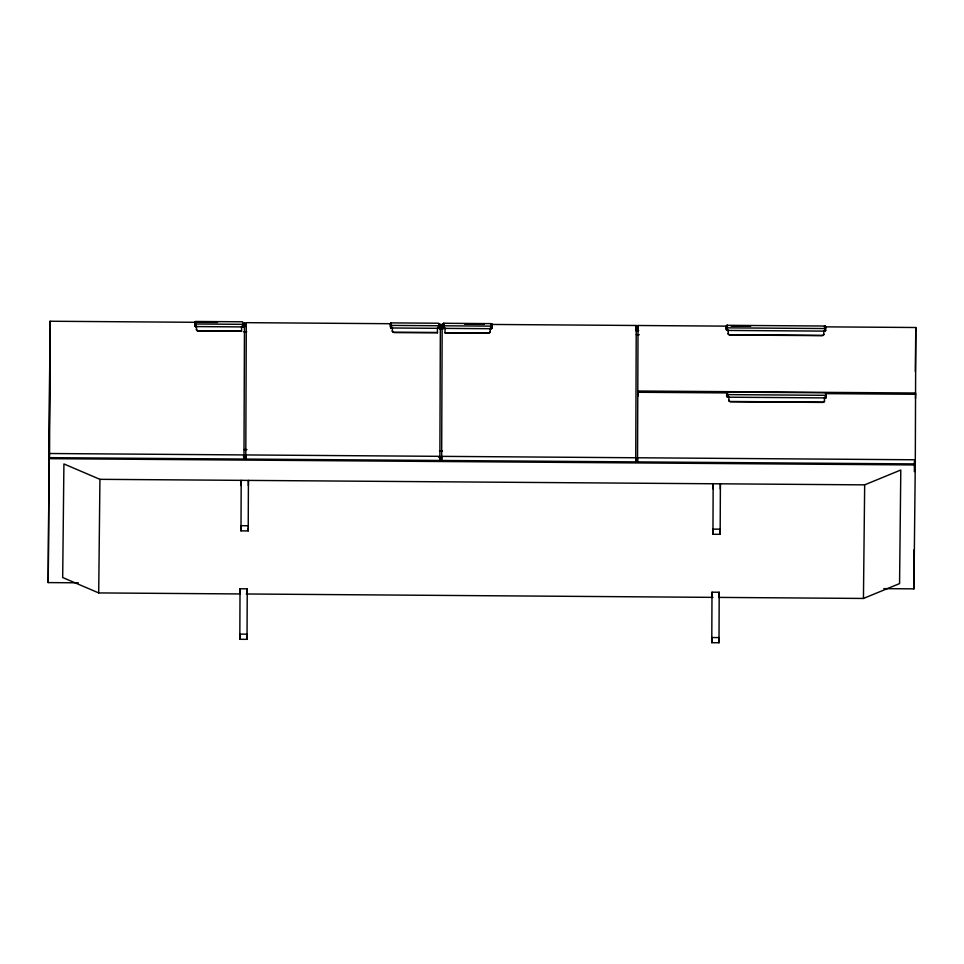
<?xml version="1.0" encoding="UTF-8"?>
<svg xmlns="http://www.w3.org/2000/svg" width="964" height="964" viewBox="0 0 964 964"><rect width="100%" height="100%" fill="white"/><g stroke="black" fill="none" stroke-linecap="round" stroke-linejoin="round"><path stroke-width="1.45" d="M78.313 582.81L48.2 582.593L49.995 326.41M48.2 582.593L50.056 321.241L217.563 322.458M49.598 453.514L244.025 454.924L243.976 459.057L49.55 457.647L50.056 321.241M196.487 329.616L196.487 329.351A2.169 1.506 0.6 0 0 198.644 330.881L241.578 331.194L198.644 331.134A2.169 1.506 0.6 0 1 196.487 329.616L196.499 325.977M239.819 639.289L240.024 588.775L247.242 588.823L247.025 639.337L239.819 639.289L239.867 634.119L247.085 634.179L247.025 639.337M241.566 331.447L241.59 326.41M248.363 485.555L248.411 480.397L248.206 530.911L240.988 530.863L241.205 480.349L241.145 485.507M243.422 323.711L242.53 321.807L195.632 321.47L194.728 322.097L195.62 323.988L242.518 324.326C244.254 322.868 244.193 326.856 242.494 326.917L195.596 326.579L194.692 325.94L195.258 324.097M243.976 459.057L244.482 322.651L244.446 326.784M245.784 459.069L245.832 454.936L439.897 456.334L439.861 460.467L245.784 459.069L246.29 322.663L390.721 323.711M248.206 530.911L248.206 527.983M392.36 331.026L392.36 330.773A2.169 1.506 0.6 0 0 394.517 332.303L437.451 332.604L394.517 332.556A2.169 1.506 0.6 0 1 392.36 331.026L392.372 327.399M437.451 332.869L437.463 327.832M439.861 460.467L440.367 324.073L440.319 328.194M491.809 324.446L636.24 325.483L635.734 461.889L441.657 460.479L442.163 324.085L442.127 328.218M445.019 332.917L487.953 332.978A2.169 1.506 0.6 0 0 490.122 331.471L490.122 331.737A2.169 1.506 0.6 0 1 487.953 333.231L445.019 332.917L445.043 327.881M490.122 331.737L490.134 328.109M635.734 461.889L635.746 458.876M824.22 326.844L915.8 327.507L915.294 463.913L637.529 461.901L638.035 325.495L726.627 326.145M711.781 642.699L711.998 592.185L719.204 592.245L718.999 642.759L711.781 642.699L711.842 637.541L719.048 637.59L718.999 642.759M712.95 534.273L713.011 529.116L720.229 529.164L720.168 534.321L712.95 534.273L713.167 483.759L713.107 488.929M720.168 534.321L720.385 483.82L720.325 488.977M728.194 333.713L728.194 333.448A1.808 1.265 0.6 0 0 730.001 334.725L821.979 335.388A1.808 1.265 0.6 0 0 823.786 334.147L823.786 334.4A1.808 1.265 0.6 0 1 821.979 335.653L730.001 334.978A1.808 1.265 0.6 0 1 728.194 333.713L728.206 329.929M728.868 400.482L728.868 400.229A1.808 1.265 0.6 0 0 730.664 401.494L822.654 402.157A1.808 1.265 0.6 0 0 824.461 400.916L824.461 401.169A1.808 1.265 0.6 0 1 822.654 402.422L730.664 401.759A1.808 1.265 0.6 0 1 728.868 400.482L728.88 396.698M823.786 334.4L823.798 330.628M824.461 401.169L824.473 397.397M883.831 588.643L913.944 588.859L914.077 549.781M914.354 471.625L914.39 461.105M913.944 588.859L915.306 460.937M98.702 592.92L99.931 479.325L63.913 463.949L62.684 577.532L98.702 592.92L240.217 593.945M194.728 326.097L194.8 321.856M194.885 326.326L194.921 321.711M195.053 326.435L195.186 321.554M195.246 326.519L195.174 323.904M195.367 326.555L195.391 323.964M195.596 326.579L195.62 323.988M242.494 326.917L242.518 324.326M242.723 326.892L242.747 324.314L242.832 326.868M239.976 593.932L240.024 588.775M242.94 326.832L243.157 324.157M240.988 530.863L241.036 525.693L248.254 525.742M243.205 326.676L243.35 323.952M246.242 326.796L246.29 322.663M247.182 593.993L247.242 588.823M439.09 326.061L439.235 327.868L438.367 328.326L391.468 327.989C389.552 327.905 389.733 322.952 391.505 322.892L438.403 323.229L439.295 325.121L438.391 325.748L391.505 325.41L390.625 324.94L390.794 323.133M390.926 327.856L390.866 323.073M391.047 325.326L391.131 327.941L391.264 325.386M391.468 327.989L391.505 325.41M438.367 328.326L438.391 325.748M438.596 328.314L438.849 325.663M438.813 328.254L438.945 325.627M439.006 328.146L439.186 323.555M439.198 327.953L439.235 323.627M441.657 460.479L441.705 456.358L635.77 457.755M491.387 326.242L491.941 328.085L491.038 328.712L444.139 328.375C442.235 328.278 442.271 323.35 444.175 323.277L491.074 323.615L491.965 325.507L491.062 326.133L444.163 325.796L443.332 325.398L443.392 323.579M443.5 328.182L443.536 323.446M443.681 328.29L443.717 323.35M443.898 328.35L443.826 323.314M444.139 328.375L444.163 325.796M491.038 328.712L491.062 326.133M491.303 323.639L491.266 328.688L491.519 323.699M491.58 328.591L491.616 323.747M491.809 328.399L491.845 323.928M636.192 329.616L636.24 325.483M637.999 329.628L638.035 325.495M637.758 396.397L637.807 391.01L915.571 393.011L915.523 398.409M637.529 461.901L637.578 457.767L915.342 459.78M711.938 597.355L711.998 592.185M719.156 597.403L719.204 592.245M824.714 328.603L825.606 330.507L824.702 331.122L727.302 330.423C725.41 330.327 725.446 325.398 727.35 325.326L824.738 326.025L825.63 327.917L824.726 328.543L727.338 327.844L726.47 327.362L726.567 325.627M726.675 330.23L726.711 325.507M726.856 330.339L726.892 325.398M727.073 330.399L727.109 325.338M727.302 330.423L727.35 325.326M825.618 395.409L826.281 397.276L825.377 397.903L727.977 397.192C726.073 397.096 726.109 392.167 728.013 392.095L825.413 392.794L826.305 394.698L825.401 395.312L728.001 394.613L727.133 394.143L727.23 392.408M727.338 396.999L727.302 392.336M727.531 397.108L727.555 394.529M727.748 397.168L727.663 394.565M727.977 397.192L728.001 394.613M824.702 331.122L824.738 326.025M824.943 331.11L824.979 326.049M825.088 326.073L825.051 331.086L825.292 326.157M825.425 330.881L825.449 326.278M825.582 330.664L825.606 326.495M825.377 397.903L825.401 395.312M825.606 397.879L825.63 395.3M825.714 397.855L825.75 392.854M825.919 397.771L825.955 392.926M826.088 397.662L826.124 393.047M826.244 397.433L826.281 393.276M863.443 598.451L864.672 484.856L900.798 469.998L899.569 583.594L863.443 598.451L718.927 597.403M915.33 371.489L915.74 332.676M915.752 331.64L915.8 327.507M243.362 326.459L243.374 324.868L242.494 324.398M390.926 325.603L390.697 327.676M727.35 394.854L727.193 396.879M443.934 325.772L443.356 328.049M727.314 327.905L726.446 328.363L726.531 330.098M464.732 324.241L484.289 324.386M731.122 326.169L750.643 326.314M439.958 329.23L442.97 329.254M635.698 330.652L638.71 330.664M243.747 331.845L246.748 331.857M636.252 334.677L639.265 334.701M637.807 392.264L727.892 392.914M825.485 393.625L915.571 394.276M243.976 449.573L246.977 449.598M439.476 450.995L442.488 451.007M243.314 456.044L246.314 456.068M438.813 457.466L441.825 457.49M49.538 458.671L915.282 464.949M99.931 479.325L864.672 484.856M246.23 593.981L712.902 597.367"/></g></svg>
